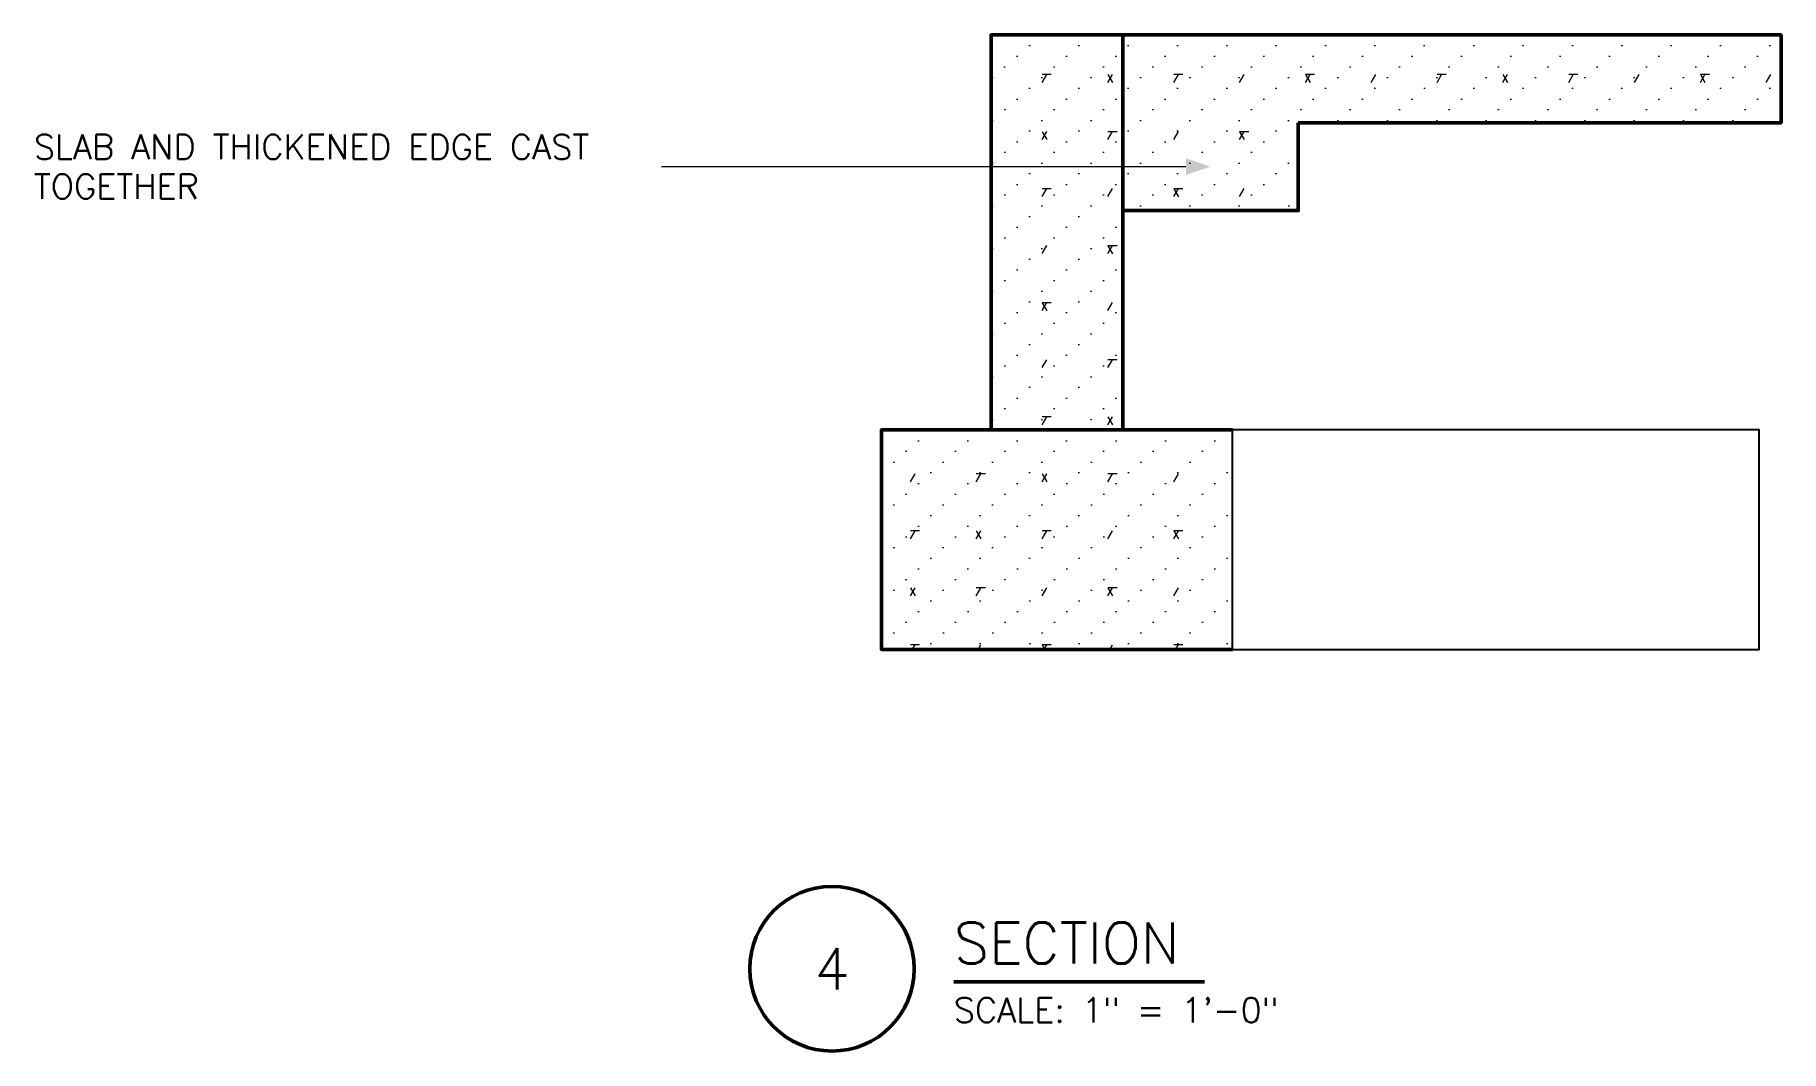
# Model space of a CAD drawing. Header units: inches. Extents: x -38.6 to 41, y -28.3 to 18.
import ezdxf
from ezdxf.enums import TextEntityAlignment as Align

# ---------------------------------------------------------------- set-up
doc = ezdxf.new("R2010")
doc.units = ezdxf.units.IN
doc.header["$MEASUREMENT"] = 0
for name, color, linetype, lineweight in [('S-ANNO-NOTE', 7, 'CONTINUOUS', 18), ('S-ANNO-TTLB', 7, 'CONTINUOUS', 50), ('S-DETL-BYND', 7, 'CONTINUOUS', 25), ('S-DETL-CUT', 7, 'CONTINUOUS', 50), ('S-DETL-PATT', 7, 'CONTINUOUS', 9)]:
    doc.layers.add(name, color=color, linetype=linetype, lineweight=lineweight)
doc.styles.add('KERF', font='romans.shx')
pattern_1 = [(0, (0, 0), (1.1244, 0.9732), [0, -2.25]), (0, (0.564, 0.48), (1.1244, 0.9732), [0, -2.25]), (60, (1.32, 0.24), (3, 2.598), [0.42, -5.58]), (180, (1.74, 0.6), (3, 2.598), [0.42, -5.58]), (300, (1.32, 0.6), (3, 2.598), [0.42, -5.58])]

msp = doc.modelspace()

# ---------------------------------------------------------------- hatches: boundary and pattern name
at = {"layer": 'S-ANNO-NOTE', "lineweight": 50}
msp.add_hatch(color=256, dxfattribs=at).paths.add_polyline_path([(15, 12), (13.875, 12.375), (13.875, 11.625)])
at = {"layer": 'S-DETL-PATT', "lineweight": 9}
h = msp.add_hatch(dxfattribs=at)
h.set_pattern_fill('KERF-CONC', color=256, style=0)
h.set_pattern_definition(pattern_1)
h.paths.add_polyline_path([(5, 0), (11, 0), (11, 18), (5, 18)])
h = msp.add_hatch(dxfattribs=at)
h.set_pattern_fill('KERF-CONC', color=256, style=0)
h.set_pattern_definition(pattern_1)
h.paths.add_polyline_path([(11, 14), (41, 14), (41, 18), (11, 18)])
h = msp.add_hatch(dxfattribs=at)
h.set_pattern_fill('KERF-CONC', color=256, style=0)
h.set_pattern_definition(pattern_1)
h.paths.add_polyline_path([(11, 10), (19, 10), (19, 14), (11, 14)])
h = msp.add_hatch(dxfattribs=at)
h.set_pattern_fill('KERF-CONC', color=256, style=0)
h.set_pattern_definition(pattern_1)
h.paths.add_polyline_path([(0, -10), (16, -10), (16, 0), (0, 0)])

# ---------------------------------------------------------------- linework, layer by layer
at = {"layer": 'S-ANNO-NOTE', "lineweight": 18}
msp.add_lwpolyline([(-10.02, 12), (-8.52, 12), (13.875, 12)], dxfattribs=at)
at = {"layer": 'S-ANNO-TTLB', "lineweight": 50}
msp.add_lwpolyline([(-6, -24.55, 1), (1.5, -24.55, 1)], format="xyb", close=True, dxfattribs=at)
msp.add_lwpolyline([(3.3, -25.15), (14.7286, -25.15)], dxfattribs=at)
at = {"layer": 'S-DETL-BYND', "lineweight": 25}
for points in [[(16, -10), (16, 0)], [(16, -10), (40, -10), (40, 0), (16, 0)]]:
    msp.add_lwpolyline(points, dxfattribs=at)
at = {"layer": 'S-DETL-CUT', "lineweight": 50}
for points in [[(11, 0), (11, 18), (5, 18), (5, 0)], [(19, 14), (41, 14), (41, 18), (11, 18)], [(11, 10), (19, 10), (19, 14)], [(16, 0), (0, 0), (0, -10), (16, -10)]]:
    msp.add_lwpolyline(points, dxfattribs=at)

# ---------------------------------------------------------------- texts
at = {"layer": 'S-ANNO-NOTE', "lineweight": 18, "style": 'KERF'}
for s, p in [('SLAB AND THICKENED EDGE CAST', (-38.625, 12.3375)), ('TOGETHER', (-38.625, 10.5375))]:
    msp.add_text(s, height=1.125, dxfattribs=at).set_placement(p)
at = {"layer": 'S-ANNO-TTLB', "lineweight": 50, "style": 'KERF'}
msp.add_text('SECTION', height=1.875, dxfattribs=at).set_placement((3.3, -24.31))
msp.add_text('4', height=1.875, dxfattribs=at).set_placement((-2.25, -24.55), align=Align.MIDDLE_CENTER)
at = {"layer": 'S-ANNO-TTLB', "lineweight": 18, "style": 'KERF'}
msp.add_text('SCALE: 1" = 1\'-0"', height=1.125, dxfattribs=at).set_placement((3.3, -26.995))

doc.saveas('drawing.dxf')
